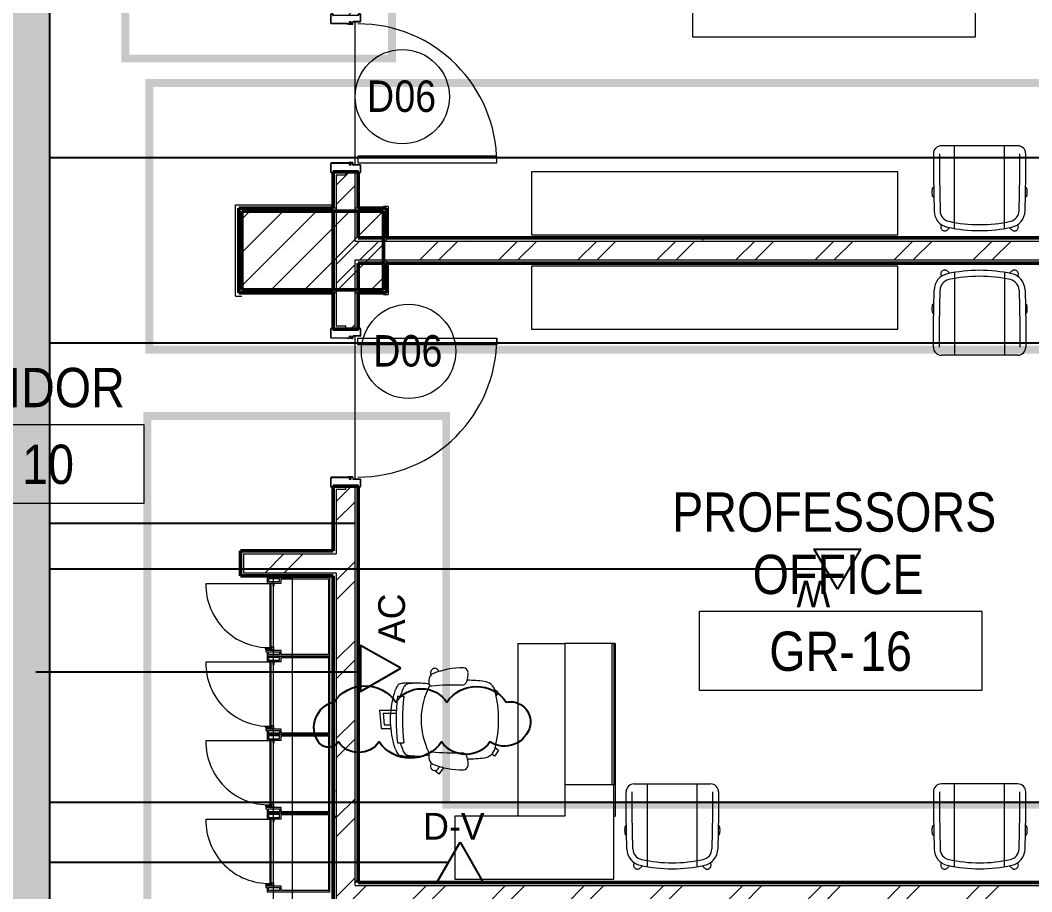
# Model space of a CAD drawing. Header units: millimetres. Extents: x -9358 to 257996, y -67499 to 9117.
# Drawn here: x 42630 to 49064, y -24728 to -19183 of the extents above; entities that cross this region are included whole.
import ezdxf
from ezdxf import colors
from ezdxf.entities.mleader import LeaderData, LeaderLine
from ezdxf.math import Vec2, Vec3

# ---------------------------------------------------------------- set-up
doc = ezdxf.new("R2010")
doc.units = ezdxf.units.MM
doc.header["$LTSCALE"] = 1000
for name, color, linetype, lineweight in [('123', 2, 'Continuous', 9), ('A-COL-RFC-1', 8, 'Continuous', 9), ('A-COL-RFC-2', 8, 'Continuous', 50), ('A-DOOR', 8, 'Continuous', 9), ('A-DOOR-1', 8, 'Continuous', 18), ('A-DOR', 8, 'Continuous', 9), ('A-FLR-PAT', 8, 'Continuous', 18), ('A-FRN', 8, 'Continuous', 9), ('A-GEN-MOD', 8, 'Continuous', 9), ('A-ROM-NAM', 8, 'Continuous', 9), ('A-TYP-DOR', 8, 'Continuous', 0), ('A-WAL-CLD', 8, 'Continuous', 9), ('A-WAL-CMU', 8, 'Continuous', 50), ('A-WAL-LOW-30', 8, 'Continuous', 18), ('A-WAL-PAT-1', 8, 'Continuous', 9)]:
    doc.layers.add(name, color=color, linetype=linetype, lineweight=lineweight)
for name, color, linetype in [('CCTV', 4, 'Continuous'), ('CCTVNET', 6, 'Continuous'), ('DATANET', 4, 'Continuous'), ('F POINT AGN', 7, 'Continuous'), ('G2 LC 08 TV', 3, 'Continuous'), ('LC-CABLE -10', 4, 'Continuous'), ('LC-T-OUTLET', 4, 'Continuous'), ('Route - rack1', 7, 'Continuous')]:
    doc.layers.add(name, color=color, linetype=linetype)
doc.styles.add('Arial_5', font='arial.ttf', dxfattribs={"width": 0.85, "height": 200})
doc.styles.add('Arial_7', font='arial.ttf', dxfattribs={"width": 0.85, "height": 200})
doc.styles.add('ELEC', font='romant.shx', dxfattribs={"width": 0.8, "oblique": 15, "height": 0.18})
pattern_1 = [(0, (0, 0), (812.8, 203.2), [33.528, -576.072, 33.528, -576.072, -3251.2]), (0, (0, 0), (812.8, 203.2), [-1219.2, 33.528, -1185.672, 33.528, -576.072, -1422.4]), (0, (0, 0), (812.8, 203.2), [-3048, 33.528, -372.872, 33.528, -982.472]), (120, (304.8, 101.6), (-582.37636, 602.30545), [33.528, -576.072, 33.528, -576.072, -3251.2]), (120, (304.8, 101.6), (-582.37636, 602.30545), [-1219.2, 33.528, -1185.672, 33.528, -576.072, -1422.4]), (120, (304.8, 101.6), (-582.37636, 602.30545), [-3048, 33.528, -372.872, 33.528, -982.472]), (240, (406.4, 508), (-230.42364, -805.50545), [33.528, -576.072, 33.528, -576.072, -3251.2]), (240, (406.4, 508), (-230.42364, -805.50545), [-1219.2, 33.528, -1185.672, 33.528, -576.072, -1422.4]), (240, (406.4, 508), (-230.42364, -805.50545), [-3048, 33.528, -372.872, 33.528, -982.472])]
pattern_2 = [(45, (0, 0), (-251.4472, 251.4472), []), (45, (0, 381), (-251.4472, 251.4472), [])]

# ---------------------------------------------------------------- blocks, each defined once
blk = doc.blocks.new('Door Tag - Door Tag-41184-01-Ground Floor Plan')
at = {"layer": 'A-TYP-DOR'}
blk.add_circle((0, 0), 3, dxfattribs=at)
blk = doc.blocks.new('D-V')
at = {"color": 3}
blk.add_lwpolyline([(1.2, 256.5), (146.9, 0), (-146.9, 0), (1.2, 256.5)], dxfattribs=at)
at = {"layer": 'CCTV', "color": 2}
blk.add_attdef('D-V', (-225.1, 246.5), '', height=170, dxfattribs=at)
blk = doc.blocks.new('D-W')
at = {"color": 3, "elevation": 0}
blk.add_lwpolyline([(0, 254.5), (146.9, 0), (-146.9, 0), (0, 254.5)], dxfattribs=at)
at = {"layer": 'LC-T-OUTLET', "color": 2}
blk.add_attdef('W', (77.2, 236.3, 0), '', height=170, dxfattribs=at)
blk = doc.blocks.new('Wood door - 1000-Wood Door-2297988-01-Ground Floor Furniture Plan')
at = {"layer": 'A-DOOR'}
blk.add_arc((442, 77), 884, 90, 180, dxfattribs=at)
at = {"layer": 'A-DOOR-1'}
for p, q in [((442, 961), (399, 961)), ((399, 961), (399, 77)), ((442, 77), (442, 961)), ((-505, 92.5), (-505, 82.5)), ((-505, 92.5), (-505, 82.5)), ((-503.5, 92.5), (-503.5, 82.5)), ((-502.5, 95), (-457.5, 95)), ((-457.5, 95), (-502.5, 95)), ((-457.5, 93.5), (-502.5, 93.5)), ((-502.5, 81.5), (-495, 81.5)), ((-495, 80), (-502.5, 80)), ((-500, 80), (-495, 80)), ((-495, 81.5), (-495, 80)), ((-495, 80), (-495, -80)), ((-456.5, 92.5), (-456.5, 47)), ((-455, 92.5), (-455, 47)), ((-455, 47), (-455, 92.5)), ((399, 77), (442, 77)), ((455, 92.5), (455, 47)), ((455, 92.5), (455, 47)), ((456.5, 92.5), (456.5, 47)), ((502.5, 95), (457.5, 95)), ((502.5, 95), (457.5, 95)), ((457.5, 93.5), (502.5, 93.5)), ((495, 81.5), (495, 80)), ((502.5, 81.5), (495, 81.5)), ((495, 80), (502.5, 80)), ((495, -80), (495, 80)), ((495, 80), (500, 80)), ((503.5, 92.5), (503.5, 82.5)), ((505, 92.5), (505, 82.5)), ((505, 82.5), (505, 92.5)), ((-455.2, 23), (-455.2, 32.5)), ((-453.7, 23), (-455.2, 23)), ((-442.5, 46), (-454, 46)), ((-442.5, 46), (-454, 46)), ((-442.5, 44.5), (-454, 44.5)), ((-453.7, 32.5), (-453.7, 23)), ((-452.7, 35), (-445.7, 35)), ((-445.7, 33.5), (-452.7, 33.5)), ((-444.7, -92.5), (-444.7, 32.5)), ((-443.2, 32.5), (-443.2, 8.1)), ((-443.2, 8.4), (-441.5, 18.1)), ((-441.7, 8.1), (-443.2, 8.4)), ((-443.2, 8.1), (-443.2, -92.5)), ((-443.2, -92.5), (-443.2, 8.1)), ((-443.2, 8.1), (-441.7, 8.1)), ((-440, 18), (-441.7, 8.1)), ((-441.7, 8.1), (-440, 18)), ((-441.5, 18.1), (-441.5, 43.5)), ((-440, 43.5), (-440, 18)), ((-440, 18), (-440, 43.5)), ((440, 43.5), (440, 18)), ((440, 43.5), (440, 18)), ((440, 18), (441.7, 8.1)), ((440, 18), (441.7, 8.1)), ((441.5, 18.1), (441.5, 43.5)), ((443.2, 8.4), (441.5, 18.1)), ((441.7, 8.1), (443.2, 8.4)), ((441.7, 8.1), (443.2, 8.4)), ((442.5, 46), (454, 46)), ((454, 46), (442.5, 46)), ((442.5, 44.5), (454, 44.5)), ((443.2, 32.5), (443.2, 8.1)), ((443.2, 8.4), (443.2, -92.5)), ((443.2, 8.1), (443.2, -92.5)), ((444.7, -92.5), (444.7, 32.5)), ((452.7, 35), (445.7, 35)), ((445.7, 33.5), (452.7, 33.5)), ((453.7, 32.5), (453.7, 23)), ((453.7, 23), (455.2, 23)), ((455.2, 23), (455.2, 32.5)), ((-505, -92.5), (-505, -82.5)), ((-505, -82.5), (-505, -92.5)), ((-503.5, -82.5), (-503.5, -92.5)), ((-502.5, -80), (-495, -80)), ((-495, -81.5), (-502.5, -81.5)), ((-502.5, -93.5), (-445.7, -93.5)), ((-445.7, -95), (-502.5, -95)), ((-502.5, -95), (-445.7, -95)), ((-495, -80), (-500, -80)), ((-495, -81.5), (-495, -80)), ((502.5, -93.5), (445.7, -93.5)), ((445.7, -95), (502.5, -95)), ((445.7, -95), (502.5, -95)), ((495, -81.5), (495, -80)), ((502.5, -80), (495, -80)), ((500, -80), (495, -80)), ((495, -81.5), (502.5, -81.5)), ((503.5, -82.5), (503.5, -92.5)), ((505, -92.5), (505, -82.5)), ((505, -92.5), (505, -82.5))]:
    blk.add_line(p, q, dxfattribs=at)
for centre, radius, start, end in [((-502.5, 92.5), 2.5, 90, 180), ((-502.5, 92.5), 2.5, 90, 180), ((-502.5, 82.5), 2.5, 180, 270), ((-502.5, 82.5), 2.5, 180, 270), ((-502.5, 92.5), 1, 90, 180), ((-502.5, 82.5), 1, 180, 270), ((-457.5, 92.5), 2.5, 0, 90), ((-457.5, 92.5), 2.5, 0, 90), ((-457.5, 92.5), 1, 0, 90), ((457.5, 92.5), 2.5, 90, 180), ((457.5, 92.5), 2.5, 90, 180), ((457.5, 92.5), 1, 90, 180), ((502.5, 92.5), 2.5, 0, 90), ((502.5, 92.5), 2.5, 0, 90), ((502.5, 92.5), 1, 0, 90), ((502.5, 82.5), 1, 270, 0), ((502.5, 82.5), 2.5, 270, 0), ((502.5, 82.5), 2.5, 270, 0), ((-454, 47), 2.5, 180, 270), ((-452.7, 32.5), 2.5, 90, 180), ((-454, 47), 0.997, 180, 270), ((-454, 47), 0.997, 180, 270), ((-452.7, 32.5), 1.01, 90, 180), ((-445.7, 32.5), 2.5, 0, 90), ((-445.7, 32.5), 0.984, 0, 90), ((-442.5, 43.5), 2.5, 0, 90), ((-442.5, 43.5), 2.5, 0, 90), ((-442.5, 43.5), 1, 0, 90), ((442.5, 43.5), 2.5, 90, 180), ((442.5, 43.5), 2.5, 90, 180), ((442.5, 43.5), 1, 90, 180), ((445.7, 32.5), 2.5, 90, 180), ((445.7, 32.5), 0.984, 90, 180), ((452.7, 32.5), 2.5, 0, 90), ((452.7, 32.5), 1.01, 0, 90), ((454, 47), 2.5, 270, 0), ((454, 47), 0.997, 270, 0), ((454, 47), 0.979, 270, 360), ((-502.5, -82.5), 2.5, 90, 180), ((-502.5, -82.5), 2.5, 90, 180), ((-502.5, -92.5), 2.5, 180, 270), ((-502.5, -92.5), 2.5, 180, 270), ((-502.5, -82.5), 1.01, 90, 180), ((-502.5, -92.5), 1.03, 180, 270), ((-445.7, -92.5), 0.985, 270, 0), ((-445.7, -92.5), 2.5, 270, 0), ((-445.7, -92.5), 2.5, 270, 360), ((445.7, -92.5), 2.5, 180, 270), ((445.7, -92.5), 2.5, 180, 270), ((445.7, -92.5), 0.985, 180, 270), ((502.5, -82.5), 2.5, 0, 90), ((502.5, -82.5), 2.5, 0, 90), ((502.5, -82.5), 1.01, 0, 90), ((502.5, -92.5), 1.03, 270, 0), ((502.5, -92.5), 2.5, 270, 0), ((502.5, -92.5), 2.5, 270, 360)]:
    blk.add_arc(centre, radius, start, end, dxfattribs=at)
blk = doc.blocks.new('Wood door - 1000-Wood Door-2297986-01-Ground Floor Furniture Plan')
at = {"layer": 'A-DOOR'}
blk.add_arc((442, -77), 884, 180, 270, dxfattribs=at)
at = {"layer": 'A-DOOR-1'}
for p, q in [((-505, 92.5), (-505, 82.5)), ((-505, 82.5), (-505, 92.5)), ((-503.5, 82.5), (-503.5, 92.5)), ((-445.7, 95), (-502.5, 95)), ((-502.5, 95), (-445.7, 95)), ((-502.5, 93.5), (-445.7, 93.5)), ((-495, 81.5), (-502.5, 81.5)), ((-502.5, 80), (-495, 80)), ((-495, 80), (-500, 80)), ((-495, 81.5), (-495, 80)), ((-495, -80), (-495, 80)), ((-444.7, 92.5), (-444.7, -32.5)), ((-443.2, -8.1), (-443.2, 92.5)), ((-443.2, 92.5), (-443.2, -8.1)), ((443.2, -8.1), (443.2, 92.5)), ((443.2, -8.4), (443.2, 92.5)), ((444.7, 92.5), (444.7, -32.5)), ((445.7, 95), (502.5, 95)), ((445.7, 95), (502.5, 95)), ((502.5, 93.5), (445.7, 93.5)), ((495, 81.5), (495, 80)), ((495, 81.5), (502.5, 81.5)), ((502.5, 80), (495, 80)), ((495, 80), (495, -80)), ((500, 80), (495, 80)), ((503.5, 82.5), (503.5, 92.5)), ((505, 92.5), (505, 82.5)), ((505, 92.5), (505, 82.5)), ((-456.5, -92.5), (-456.5, -47)), ((-453.7, -23), (-455.2, -23)), ((-455.2, -23), (-455.2, -32.5)), ((-455, -92.5), (-455, -47)), ((-455, -47), (-455, -92.5)), ((-442.5, -44.5), (-454, -44.5)), ((-442.5, -46), (-454, -46)), ((-442.5, -46), (-454, -46)), ((-453.7, -32.5), (-453.7, -23)), ((-445.7, -33.5), (-452.7, -33.5)), ((-452.7, -35), (-445.7, -35)), ((-441.7, -8.1), (-443.2, -8.4)), ((-443.2, -32.5), (-443.2, -8.1)), ((-443.2, -8.1), (-441.7, -8.1)), ((-443.2, -8.4), (-441.5, -18.1)), ((-440, -18), (-441.7, -8.1)), ((-441.7, -8.1), (-440, -18)), ((-441.5, -18.1), (-441.5, -43.5)), ((-440, -43.5), (-440, -18)), ((-440, -18), (-440, -43.5)), ((440, -18), (441.7, -8.1)), ((440, -18), (441.7, -8.1)), ((440, -43.5), (440, -18)), ((440, -43.5), (440, -18)), ((443.2, -8.4), (441.5, -18.1)), ((441.5, -18.1), (441.5, -43.5)), ((441.7, -8.1), (443.2, -8.4)), ((441.7, -8.1), (443.2, -8.4)), ((442.5, -44.5), (454, -44.5)), ((442.5, -46), (454, -46)), ((454, -46), (442.5, -46)), ((443.2, -32.5), (443.2, -8.1)), ((445.7, -33.5), (452.7, -33.5)), ((452.7, -35), (445.7, -35)), ((453.7, -23), (455.2, -23)), ((453.7, -32.5), (453.7, -23)), ((455, -92.5), (455, -47)), ((455, -92.5), (455, -47)), ((455.2, -23), (455.2, -32.5)), ((456.5, -92.5), (456.5, -47)), ((-505, -92.5), (-505, -82.5)), ((-505, -92.5), (-505, -82.5)), ((-503.5, -92.5), (-503.5, -82.5)), ((-495, -80), (-502.5, -80)), ((-502.5, -81.5), (-495, -81.5)), ((-457.5, -93.5), (-502.5, -93.5)), ((-502.5, -95), (-457.5, -95)), ((-457.5, -95), (-502.5, -95)), ((-500, -80), (-495, -80)), ((-495, -81.5), (-495, -80)), ((399, -77), (442, -77)), ((399, -961), (399, -77)), ((442, -77), (442, -961)), ((457.5, -93.5), (502.5, -93.5)), ((502.5, -95), (457.5, -95)), ((502.5, -95), (457.5, -95)), ((495, -81.5), (495, -80)), ((495, -80), (502.5, -80)), ((495, -80), (500, -80)), ((502.5, -81.5), (495, -81.5)), ((503.5, -92.5), (503.5, -82.5)), ((505, -92.5), (505, -82.5)), ((505, -82.5), (505, -92.5)), ((442, -961), (399, -961))]:
    blk.add_line(p, q, dxfattribs=at)
for centre, radius, start, end in [((-502.5, 92.5), 2.5, 90, 180), ((-502.5, 92.5), 2.5, 90, 180), ((-502.5, 82.5), 2.5, 180, 270), ((-502.5, 82.5), 2.5, 180, 270), ((-502.5, 92.5), 1.03, 90, 180), ((-502.5, 82.5), 1.01, 180, 270), ((-445.7, 92.5), 2.5, 0, 90), ((-445.7, 92.5), 2.5, 0, 90), ((-445.7, 92.5), 0.985, 0, 90), ((445.7, 92.5), 2.5, 90, 180), ((445.7, 92.5), 2.5, 90, 180), ((445.7, 92.5), 0.985, 90, 180), ((502.5, 92.5), 2.5, 360, 90), ((502.5, 92.5), 2.5, 0, 90), ((502.5, 92.5), 1.03, 0, 90), ((502.5, 82.5), 1.01, 270, 360), ((502.5, 82.5), 2.5, 270, 0), ((502.5, 82.5), 2.5, 270, 360), ((-454, -47), 2.5, 90, 180), ((-452.7, -32.5), 2.5, 180, 270), ((-454, -47), 0.997, 90, 180), ((-454, -47), 0.997, 90, 180), ((-452.7, -32.5), 1.01, 180, 270), ((-445.7, -32.5), 0.984, 270, 360), ((-445.7, -32.5), 2.5, 270, 360), ((-442.5, -43.5), 1, 270, 0), ((-442.5, -43.5), 2.5, 270, 360), ((-442.5, -43.5), 2.5, 270, 360), ((442.5, -43.5), 2.5, 180, 270), ((442.5, -43.5), 2.5, 180, 270), ((442.5, -43.5), 1, 180, 270), ((445.7, -32.5), 2.5, 180, 270), ((445.7, -32.5), 0.984, 180, 270), ((452.7, -32.5), 1.01, 270, 360), ((452.7, -32.5), 2.5, 270, 360), ((454, -47), 2.5, 360, 90), ((454, -47), 0.997, 360, 90), ((454, -47), 0.979, 0, 90), ((-502.5, -82.5), 2.5, 90, 180), ((-502.5, -82.5), 2.5, 90, 180), ((-502.5, -92.5), 2.5, 180, 270), ((-502.5, -92.5), 2.5, 180, 270), ((-502.5, -82.5), 1, 90, 180), ((-502.5, -92.5), 1, 180, 270), ((-457.5, -92.5), 1, 270, 0), ((-457.5, -92.5), 2.5, 270, 360), ((-457.5, -92.5), 2.5, 270, 360), ((457.5, -92.5), 2.5, 180, 270), ((457.5, -92.5), 2.5, 180, 270), ((457.5, -92.5), 1, 180, 270), ((502.5, -82.5), 2.5, 0, 90), ((502.5, -82.5), 2.5, 360, 90), ((502.5, -82.5), 1, 0, 90), ((502.5, -92.5), 1, 270, 360), ((502.5, -92.5), 2.5, 270, 360), ((502.5, -92.5), 2.5, 270, 360)]:
    blk.add_arc(centre, radius, start, end, dxfattribs=at)
blk = doc.blocks.new('Walls 242 - Walls 41-807969-01-Ground Floor Furniture Plan')
at = {"layer": 'A-FRN'}
for p, q in [((59274.7, -24881.6), (59274.7, -25281.6)), ((61604.7, -24881.6), (59274.7, -24881.6)), ((61604.7, -25281.6), (61604.7, -24881.6)), ((59274.7, -25281.6), (61604.7, -25281.6))]:
    blk.add_line(p, q, dxfattribs=at)
blk = doc.blocks.new('Scoop_Conference_Swivel_Chair_14893 - Scoop_Conference_Swivel_Chair_14893-746239-01-Ground Floor Furniture Plan')
at = {"layer": 'A-FRN'}
for p, q in [((-293.9, 139.9), (-293.9, -5.1)), ((-255.8, 139.9), (-255.8, -4.7)), ((243.1, 190.7), (-243.1, 190.7)), ((-158.6, -336.1), (-158.6, 190.7)), ((158.6, -336.1), (158.6, 190.7)), ((255.8, -4.7), (255.8, 139.9)), ((293.9, -5.1), (293.9, 139.9)), ((-293.9, -5.1), (-289.4, -224)), ((-255.8, -4.7), (-251.3, -223.2)), ((251.3, -223.2), (255.8, -4.7)), ((289.4, -224), (293.9, -5.1)), ((-292.5, -74.7), (-296, -74.7)), ((296, -74.7), (292.5, -74.7)), ((-296, -134.7), (-291.2, -134.7)), ((291.2, -134.7), (296, -134.7))]:
    blk.add_line(p, q, dxfattribs=at)
for centre, radius, start, end in [((-243.1, 139.9), 50.8, 90, 180), ((243.1, 139.9), 50.8, 0, 90), ((-181.4, -221.7), 108, 181.19256, 257.64827), ((-181.4, -221.7), 69.8, 181.19256, 257.64827), ((181.4, -221.7), 69.9, 282.35173, 358.80744), ((181.4, -221.7), 108, 282.35173, 358.80744), ((0, 606.8), 918, 257.64827, 282.35173), ((-221.9, -326.6), 24.9, 185.23282, 189), ((-221.9, -326.6), 24.9, 221.51523, 225), ((-221.9, -326.6), 24.9, 225, 228.48748), ((-221.9, -326.6), 24.9, 261, 264.76465), ((0, 606.8), 956.1, 257.64827, 282.35173)]:
    blk.add_arc(centre, radius, start, end, dxfattribs=at)
for points, knots in [([(-296, -134.7), (-296.5, -134.7), (-297.2, -133.8), (-298.3, -130.8), (-299, -127.8), (-299.8, -124.1), (-300.6, -118.4), (-301.3, -110), (-301.3, -99.3), (-300.6, -91), (-299.8, -85.2), (-299, -81.5), (-298.3, -78.5), (-297.2, -75.6), (-296.5, -74.7), (-296, -74.7)], [-1, -1, -1, -1, -0.888889, -0.833333, -0.777778, -0.722222, -0.666667, -0.555556, -0.444444, -0.333333, -0.277778, -0.222222, -0.166667, -0.111111, 0, 0, 0, 0]), ([(296, -74.7), (296.5, -74.7), (297.2, -75.6), (298.3, -78.5), (299, -81.5), (299.8, -85.2), (300.6, -91), (301.3, -99.3), (301.3, -110), (300.6, -118.4), (299.8, -124.1), (299, -127.8), (298.3, -130.8), (297.2, -133.8), (296.5, -134.7), (296, -134.7)], [-1, -1, -1, -1, -0.888889, -0.833333, -0.777778, -0.722222, -0.666667, -0.555556, -0.444444, -0.333333, -0.277778, -0.222222, -0.166667, -0.111111, 0, 0, 0, 0]), ([(-241.2, -310.9), (-242, -311.9), (-243.3, -313.8), (-244.9, -316.9), (-245.9, -320), (-246.6, -323.2), (-246.9, -327.5), (-246.1, -333.7), (-242.7, -341.1), (-236.4, -347.4), (-228.3, -351.1), (-219.5, -351.8), (-211.1, -349.5), (-206.3, -346.2), (-204.3, -344.2)], [-0.9668069, -0.9668069, -0.9668069, -0.9668069, -0.9166667, -0.875, -0.8333333, -0.7916667, -0.75, -0.6666667, -0.5555556, -0.4444444, -0.3333333, -0.2222222, -0.1111111, 0, 0, 0, 0]), ([(239.5, -344.2), (241.3, -342.3), (244.5, -337.9), (246.9, -330.3), (246.8, -322.4), (244.6, -315.8), (242.3, -312.2), (241.2, -310.9)], [-1, -1, -1, -1, -0.8, -0.6, -0.4, -0.2, -0.0666114, -0.0666114, -0.0666114, -0.0666114]), ([(204.3, -344.2), (206.3, -346.1), (210.8, -349.3), (219.8, -352), (230.2, -350.9), (236.8, -346.8), (239.5, -344.2)], [-1, -1, -1, -1, -0.785714, -0.571429, -0.285714, 0, 0, 0, 0])]:
    blk.add_open_spline(points, degree=3, knots=knots, dxfattribs=at)
for points in [[(-204.3, -344.2), (-199.5, -339.3), (-194.6, -334.4), (-189.8, -329.6)], [(189.8, -329.6), (194.6, -334.4), (199.5, -339.3), (204.3, -344.2)]]:
    blk.add_open_spline(points, degree=3, dxfattribs=at)
blk = doc.blocks.new('FR_Lockers-MLTPL_Dar - FR_Lockers-MLTPL_Dar-1703966-01-Ground Floor Furniture Plan')
at = {"layer": 'A-GEN-MOD'}
for p, q in [((-40, 382.2), (-40, 789.1)), ((-500, 400), (-500, 0)), ((-473.3, 400), (-500, 400)), ((-491.1, 391.1), (-473.3, 391.1)), ((-491.1, 320), (-491.1, 391.1)), ((-473.3, 408.9), (-473.3, 400)), ((-464.4, 408.9), (-473.3, 408.9)), ((-473.3, 391.1), (-473.3, 320)), ((-464.4, 311.1), (-464.4, 408.9)), ((-460, 408.9), (-451.1, 408.9)), ((-460, 360), (-460, 408.9)), ((-451.1, 408.9), (-451.1, 368.9)), ((-35.6, 400), (-35.6, 364.4)), ((0, 400), (-35.6, 400)), ((-26.7, 391.1), (-26.7, 320)), ((-8.9, 391.1), (-26.7, 391.1)), ((-8.9, 320), (-8.9, 391.1)), ((0, 0), (0, 400)), ((-442.2, 360), (-460, 360)), ((-451.1, 368.9), (-442.2, 368.9)), ((-446.7, 382.2), (-446.7, 373.3)), ((-40, 382.2), (-446.7, 382.2)), ((-446.7, 373.3), (-40, 373.3)), ((-442.2, 368.9), (-442.2, 360)), ((-53.3, 364.4), (-53.3, 355.6)), ((-35.6, 364.4), (-53.3, 364.4)), ((-53.3, 355.6), (-35.6, 355.6)), ((-40, 373.3), (-40, 382.2)), ((-35.6, 355.6), (-35.6, 311.1)), ((-473.3, 320), (-491.1, 320)), ((-491.1, 311.1), (-464.4, 311.1)), ((-491.1, 8.9), (-491.1, 311.1)), ((-35.6, 311.1), (-8.9, 311.1)), ((-26.7, 320), (-8.9, 320)), ((-8.9, 311.1), (-8.9, 8.9)), ((-500, 0), (0, 0)), ((-8.9, 8.9), (-491.1, 8.9))]:
    blk.add_line(p, q, dxfattribs=at)
blk.add_arc((-46.8, 389.2), 400, 89.03054, 181.28823, dxfattribs=at)
blk = doc.blocks.new('Walls 241 - Walls 41-1846490-01-Ground Floor Furniture Plan')
at = {"layer": 'A-FRN'}
for p, q in [((61604.7, -15718.4), (59274.7, -15718.4)), ((59274.7, -15718.4), (59274.7, -16118.4)), ((61604.7, -16118.4), (61604.7, -15718.4)), ((59274.7, -16118.4), (61604.7, -16118.4))]:
    blk.add_line(p, q, dxfattribs=at)
blk = doc.blocks.new('Scoop_Conference_Swivel_Chair_14893 - Scoop_Conference_Swivel_Chair_14893-748504-01-Ground Floor Furniture Plan')
at = {"layer": 'A-FRN'}
for p, q in [((-158.6, 336.1), (-158.6, -190.7)), ((158.6, 336.1), (158.6, -190.7)), ((-293.9, 5.1), (-289.4, 224)), ((-255.8, 4.7), (-251.3, 223.2)), ((251.3, 223.2), (255.8, 4.7)), ((289.4, 224), (293.9, 5.1)), ((-291.2, 134.7), (-296, 134.7)), ((296, 134.7), (291.2, 134.7)), ((-296, 74.7), (-292.5, 74.7)), ((292.5, 74.7), (296, 74.7)), ((-293.9, -139.9), (-293.9, 5.1)), ((-255.8, -139.9), (-255.8, 4.7)), ((255.8, 4.7), (255.8, -139.9)), ((293.9, 5.1), (293.9, -139.9)), ((243.1, -190.7), (-243.1, -190.7))]:
    blk.add_line(p, q, dxfattribs=at)
for centre, radius, start, end in [((-181.4, 221.7), 107.9, 102.35173, 178.80744), ((-221.9, 326.6), 24.9, 171, 174.76718), ((-221.9, 326.6), 24.9, 135, 138.48477), ((-221.9, 326.6), 24.9, 131.51252, 135), ((-221.9, 326.6), 24.9, 95.23535, 99), ((0, -606.8), 956.1, 77.64827, 102.35173), ((181.4, 221.7), 108, 1.19256, 77.64827), ((-181.4, 221.7), 69.8, 102.35173, 178.80744), ((0, -606.8), 918, 77.64827, 102.35173), ((181.4, 221.7), 69.9, 1.19256, 77.64827), ((-243.1, -139.9), 50.8, 180, 270), ((243.1, -139.9), 50.8, 270, 0)]:
    blk.add_arc(centre, radius, start, end, dxfattribs=at)
for points, knots in [([(-204.3, 344.2), (-205.8, 345.7), (-208.4, 347.6), (-212.2, 349.6), (-215.3, 350.6), (-218.5, 351.3), (-222.8, 351.6), (-229, 350.8), (-236.4, 347.4), (-242.7, 341.1), (-246.4, 333), (-247.1, 324.2), (-245, 316.6), (-242.4, 312.5), (-241.2, 310.9)], [-1, -1, -1, -1, -0.9166667, -0.875, -0.8333333, -0.7916667, -0.75, -0.6666667, -0.5555556, -0.4444444, -0.3333333, -0.2222222, -0.1111111, -0.0331931, -0.0331931, -0.0331931, -0.0331931]), ([(239.5, 344.2), (237.5, 346.2), (232.8, 349.5), (223.6, 352), (215.1, 351), (208.5, 347.7), (205.6, 345.4), (204.3, 344.2)], [-1, -1, -1, -1, -0.785714, -0.571429, -0.285714, -0.142857, 0, 0, 0, 0]), ([(241.2, 310.9), (243.1, 313.2), (245, 316.7), (246.3, 321.5), (246.9, 325.4), (246.7, 331), (244.5, 337.9), (241.3, 342.3), (239.5, 344.2)], [-0.9333886, -0.9333886, -0.9333886, -0.9333886, -0.7, -0.625, -0.55, -0.4, -0.2, 0, 0, 0, 0]), ([(-296, 74.7), (-296.5, 74.7), (-297.2, 75.6), (-298.3, 78.5), (-299, 81.5), (-299.8, 85.2), (-300.6, 91), (-301.3, 99.3), (-301.3, 110), (-300.6, 118.4), (-299.8, 124.1), (-299, 127.8), (-298.3, 130.8), (-297.2, 133.8), (-296.5, 134.7), (-296, 134.7)], [-1, -1, -1, -1, -0.888889, -0.833333, -0.777778, -0.722222, -0.666667, -0.555556, -0.444444, -0.333333, -0.277778, -0.222222, -0.166667, -0.111111, 0, 0, 0, 0]), ([(296, 134.7), (296.5, 134.7), (297.2, 133.8), (298.3, 130.8), (299, 127.8), (299.8, 124.1), (300.6, 118.4), (301.3, 110), (301.3, 99.3), (300.6, 91), (299.8, 85.2), (299, 81.5), (298.3, 78.5), (297.2, 75.6), (296.5, 74.7), (296, 74.7)], [-1, -1, -1, -1, -0.888889, -0.833333, -0.777778, -0.722222, -0.666667, -0.555556, -0.444444, -0.333333, -0.277778, -0.222222, -0.166667, -0.111111, 0, 0, 0, 0])]:
    blk.add_open_spline(points, degree=3, knots=knots, dxfattribs=at)
for points in [[(-189.8, 329.6), (-194.6, 334.4), (-199.5, 339.3), (-204.3, 344.2)], [(204.3, 344.2), (199.5, 339.3), (194.6, 334.4), (189.8, 329.6)]]:
    blk.add_open_spline(points, degree=3, dxfattribs=at)
blk = doc.blocks.new('Task chair 9554N35 - Task chair 9554N35-745676-01-Ground Floor Furniture Plan')
at = {"layer": 'A-FRN'}
for p, q in [((-172.9, 306.8), (-189.9, 284.3)), ((-172.9, 306.8), (-153.2, 293.1)), ((196.3, 309), (180.3, 287)), ((196.3, 309), (233.1, 282.3)), ((233.1, 282.3), (220.5, 265)), ((309.5, -42.5), (303.3, -51.1)), ((346.3, -69.3), (309.5, -42.5)), ((346.3, -69.3), (324.3, -99.6)), ((208.7, -134.6), (213.5, -132.2)), ((-148.6, -333.2), (-148.6, -294.8)), ((148.6, -333.5), (148.6, -294.8)), ((-59.9, -447.8), (-59.9, -341.6)), ((-40.1, -424.9), (-40.1, -342.5)), ((-33.2, -377), (-33.2, -380)), ((-33.2, -380), (34.3, -380)), ((34.3, -418.4), (34.3, -377)), ((56.2, -437.7), (56.2, -375.4)), ((-59.9, -447.8), (56.2, -437.7)), ((-40.1, -424.9), (34.3, -418.4))]:
    blk.add_line(p, q, dxfattribs=at)
for centre, radius, start, end in [((-163.7, 208.7), 80, 103.94163, 173.64139), ((0, -450.7), 759.4, 76.05834, 103.94163), ((163.7, 208.7), 80, 6.35861, 76.05834), ((875.8, 92.8), 1126, 173.64139, 179.13874), ((-875.8, 92.8), 1126, 0.96847, 6.35861), ((157.4, 76.4), 485.9, 178.90131, 202.37717), ((-298.4, 85.1), 30, 94.38503, 178.83074), ((-289.7, -26.9), 142.3, 70.42845, 94.40688), ((-253.5, 75.2), 34, 1.57827, 70.42845), ((1706.6, 39.8), 1926.5, 178.92008, 184.65045), ((-1714.8, 39.8), 1926.5, 355.34955, 1.07992), ((245.3, 75.2), 34, 109.57155, 178.42173), ((281.6, -26.9), 142.3, 102.84069, 109.57155), ((281.6, -26.9), 142.3, 85.59312, 102.84069), ((-165.6, 76.4), 485.9, 337.62283, 1.09869), ((290.2, 85.1), 30, 1.16926, 85.61497), ((-301, -96.7), 25.2, 123.41207, 230.42017), ((-296.1, -90.9), 32.8, 230.42017, 277.57983), ((-270.6, -142.7), 80.3, 115.93952, 123.41207), ((-257.7, -94.4), 37, 202.48154, 245.42433), ((-304.4, -28.7), 95.5, 277.57983, 283.12992), ((-239, -54.3), 81.3, 245.20673, 276.92846), ((-231.5, -117.1), 18, 277.29162, 2.37389), ((223.3, -117.1), 18, 177.62611, 262.70838), ((230.8, -54.3), 81.3, 263.07154, 294.79327), ((249.5, -94.4), 37, 294.57567, 337.51846), ((351.4, 138.5), 268.8, 253.82651, 257.0503), ((297.3, -97.1), 27.1, 257.0503, 54.9497), ((266.7, -140.7), 80.4, 54.9497, 66.54385), ((1424.9, -239.6), 1657.1, 178.08469, 181.91531), ((-5.9, -191.7), 225.5, 165.01048, 178.08469), ((1.2, 277.4), 461.4, 241.6816, 296.72751), ((5.9, -191.7), 225.5, 1.91531, 14.48214), ((-1424.9, -239.6), 1657.1, 358.08469, 1.91531), ((192.1, -200.6), 424.1, 181.28036, 189.12463), ((-192.1, -200.6), 424.1, 350.87537, 358.71964), ((-202, -267.3), 24.7, 181.26499, 228.14341), ((18.2, 231.9), 573.4, 248.37033, 253.08596), ((0, 988.3), 1291.7, 263.39468, 276.60532), ((-18.2, 231.9), 573.4, 286.91404, 291.62967), ((202, -267.3), 24.7, 311.85659, 358.73501), ((1, 773.4), 1116.7, 262.30125, 277.59325)]:
    blk.add_arc(centre, radius, start, end, dxfattribs=at)
for centre, major_axis, ratio, start_param, end_param in [((2833.6, -1083.6), (-3058.7, 867.3), 0.246692, 0.098786, 0.133654), ((-178.1, -286.4), (-48, 16.7), 0.376203, 0.715963, 1.386418), ((178.1, -286.7), (48.1, 16.1), 0.383717, 4.900693, 5.6098), ((-2833.6, -1083.6), (3058.7, 867.3), 0.246692, 6.149531, 6.184399), ((-2839.6, -1069.5), (3064.8, 850.5), 0.246639, 6.151983, 6.185843), ((-182.4, -335.9), (-44.1, 13.7), 0.260293, 0.190015, 1.407049), ((182.6, -337.1), (43.9, 14.1), 0.248418, 4.873403, 6.095378)]:
    blk.add_ellipse(centre, major_axis=major_axis, ratio=ratio, start_param=start_param, end_param=end_param, dxfattribs=at)
blk.add_open_spline([(193.1, -345.6), (180.8, -349.8), (155.9, -357.6), (104.9, -369.7), (39.6, -378.5), (-39.7, -378.4), (-105, -369.4), (-155.9, -357.1), (-180.8, -349.3), (-193.1, -344.9)], degree=3, knots=[0, 0, 0, 0, 0.1, 0.2, 0.4, 0.6, 0.8, 0.9, 1, 1, 1, 1], dxfattribs=at)
blk = doc.blocks.new('secretary office - manager office -1 2-1846450-01-Ground Floor Furniture Plan')
at = {"layer": 'A-FRN'}
for p, q in [((-550, 700), (-950, 700)), ((-950, 700), (-950, -300)), ((-550, 0), (-550, 700)), ((550, 300), (-550, 300)), ((550, 300), (550, 0)), ((-350, 0), (-550, 0)), ((550, 0), (-350, 0)), ((-350, -310), (-350, 0)), ((550, -300), (550, 0)), ((-950, -300), (-950, -310)), ((-950, -310), (-360, -310)), ((-548, -310), (-548, -320)), ((550, -320), (-548, -320)), ((-360, -310), (-350, -310)), ((-350, -300), (550, -300)), ((-350, -300), (550, -300)), ((550, -310), (-350, -310)), ((550, -310), (550, -300)), ((550, -320), (550, -310))]:
    blk.add_line(p, q, dxfattribs=at)
blk = doc.blocks.new('M_Room Tag_Small - M_Room Tag_Small-919701-01-Ground Floor Furniture Plan')
at = {"layer": 'A-ROM-NAM'}
for p, q in [((9, 2.5), (-9, 2.5)), ((-9, 2.5), (-9, -2.5)), ((9, -2.5), (9, 2.5)), ((-9, -2.5), (9, -2.5))]:
    blk.add_line(p, q, dxfattribs=at)
blk = doc.blocks.new('G')
at = {"layer": 'A-COL-RFC-1'}
h = blk.add_hatch(dxfattribs=at)
h.set_pattern_fill('FP_4', color=256, style=0, pattern_type=2)
h.set_pattern_definition([(45, (0, 0), (-106.066, 106.066), [])])
h.paths.add_polyline_path([(44040, -20750), (44940, -20750), (44940, -20250), (44040, -20250)], flags=0)
at = {"layer": 'A-WAL-PAT-1'}
h = blk.add_hatch(dxfattribs=at)
h.set_pattern_fill('FP_2', color=256, style=0, pattern_type=2)
h.set_pattern_definition(pattern_1)
h.paths.add_polyline_path([(44640, -28760), (44640, -28640), (44620, -28640), (44620, -28760)], flags=0)
h.paths.add_polyline_path([(44640, -28620), (44640, -28410), (44700, -28410), (44700, -28390), (44620, -28390), (44620, -28620)], flags=0)
h.paths.add_polyline_path([(44700, -27390), (44700, -27370), (44640, -27370), (44640, -26800), (44620, -26800), (44620, -27390)], flags=0)
h.paths.add_polyline_path([(44620, -26680), (44640, -26680), (44640, -22550), (44620, -22550), (44620, -26660)], flags=0)
h.paths.add_polyline_path([(44620, -22430), (44640, -22430), (44640, -22020), (44700, -22020), (44700, -22000), (44620, -22000), (44620, -22410)], flags=0)
h.paths.add_polyline_path([(44700, -21000), (44700, -20980), (44640, -20980), (44640, -20770), (44620, -20770), (44620, -21000)], flags=0)
h.paths.add_polyline_path([(44640, -20750), (44640, -20250), (44620, -20250), (44620, -20750)], flags=0)
h.paths.add_polyline_path([(44640, -20230), (44640, -20020), (44700, -20020), (44700, -20000), (44620, -20000), (44620, -20230)], flags=0)
h.paths.add_polyline_path([(44700, -19000), (44700, -18980), (44640, -18980), (44640, -18570), (44620, -18570), (44620, -19000)], flags=0)
h.paths.add_polyline_path([(44640, -18450), (44640, -14320), (44620, -14320), (44620, -18450)], flags=0)
h.paths.add_polyline_path([(44640, -14200), (44640, -13820), (44700, -13820), (44700, -13800), (44620, -13800), (44620, -14200)], flags=0)
h.paths.add_polyline_path([(44700, -12800), (44700, -12780), (44640, -12780), (44640, -12550), (44620, -12550), (44620, -12800)], flags=0)
h = blk.add_hatch(dxfattribs=at)
h.set_pattern_fill('FP_1', color=256, style=0, pattern_type=2)
h.set_pattern_definition(pattern_2)
h.paths.add_polyline_path([(44760, -28640), (44760, -28390), (44700, -28390), (44700, -28410), (44640, -28410), (44640, -28640)], flags=0)
h.paths.add_polyline_path([(44700, -27390), (44760, -27390), (44760, -22000), (44700, -22000), (44700, -22020), (44640, -22020), (44640, -27370), (44700, -27370)], flags=0)
h.paths.add_polyline_path([(44760, -21000), (44760, -20000), (44700, -20000), (44700, -20020), (44640, -20020), (44640, -20980), (44700, -20980), (44700, -21000)], flags=0)
h.paths.add_polyline_path([(44700, -19000), (44760, -19000), (44760, -13800), (44700, -13800), (44700, -13820), (44640, -13820), (44640, -18980), (44700, -18980)], flags=0)
h.paths.add_polyline_path([(44760, -12800), (44760, -12550), (44640, -12550), (44640, -12780), (44700, -12780), (44700, -12800)], flags=0)
h = blk.add_hatch(dxfattribs=at)
h.set_pattern_fill('FP_2', color=256, style=0, pattern_type=2)
h.set_pattern_definition(pattern_1)
h.paths.add_polyline_path([(44780, -28620), (44780, -28390), (44760, -28390), (44760, -28620)], flags=0)
h.paths.add_polyline_path([(44760, -27390), (44780, -27390), (44780, -24660), (44760, -24660), (44760, -27095.3)], flags=0)
h.paths.add_polyline_path([(44780, -24540), (44780, -22000), (44760, -22000), (44760, -24540)], flags=0)
h.paths.add_polyline_path([(44760, -21000), (44780, -21000), (44780, -20770), (44760, -20770), (44760, -20952.1)], flags=0)
h.paths.add_polyline_path([(44760, -20750), (44780, -20750), (44780, -20560), (44760, -20560), (44760, -20590.7)], flags=0)
h.paths.add_polyline_path([(44780, -20440), (44780, -20250), (44760, -20250), (44760, -20440)], flags=0)
h.paths.add_polyline_path([(44780, -20230), (44780, -20000), (44760, -20000), (44760, -20230)], flags=0)
h.paths.add_polyline_path([(44780, -19000), (44780, -16460), (44760, -16460), (44760, -19000)], flags=0)
h.paths.add_polyline_path([(44780, -16340), (44780, -13800), (44760, -13800), (44760, -16340)], flags=0)
h.paths.add_polyline_path([(44760, -12800), (44780, -12800), (44780, -12570), (44760, -12570), (44760, -12640.6)], flags=0)
h = blk.add_hatch(dxfattribs=at)
h.set_pattern_fill('FP_1', color=256, style=0, pattern_type=2)
h.set_pattern_definition(pattern_2)
h.paths.add_polyline_path([(50530, -20560), (50550, -20560), (50550, -20440), (44760, -20440), (44760, -20560), (50272.7, -20560)], flags=0)
h = blk.add_hatch(dxfattribs=at)
h.set_pattern_fill('FP_2', color=256, style=0, pattern_type=2)
h.set_pattern_definition(pattern_1)
h.paths.add_polyline_path([(50530, -20440), (50530, -20420), (44960, -20420), (44960, -20440), (50272.7, -20440)], flags=0)
h.paths.add_polyline_path([(44780, -20440), (44940, -20440), (44940, -20420), (44780, -20420)], flags=0)
h = blk.add_hatch(dxfattribs=at)
h.set_pattern_fill('FP_2', color=256, style=0, pattern_type=2)
h.set_pattern_definition(pattern_1)
h.paths.add_polyline_path([(50272.7, -20580), (50530, -20580), (50530, -20560), (44960, -20560), (44960, -20580), (49289.6, -20580)], flags=0)
h.paths.add_polyline_path([(44865.5, -20580), (44940, -20580), (44940, -20560), (44780, -20560), (44780, -20580)], flags=0)
h = blk.add_hatch(dxfattribs=at)
h.set_pattern_fill('FP_2', color=256, style=0, pattern_type=2)
h.set_pattern_definition(pattern_1)
h.paths.add_polyline_path([(44760, -20770), (44940, -20770), (44940, -20750), (44760, -20750)], flags=0)
h = blk.add_hatch(dxfattribs=at)
h.set_pattern_fill('FP_2', color=256, style=0, pattern_type=2)
h.set_pattern_definition(pattern_1)
h.paths.add_polyline_path([(44030, -22570), (44620, -22570), (44620, -22550), (44050, -22550), (44050, -22430), (44030, -22430), (44030, -22550)], flags=0)
h = blk.add_hatch(dxfattribs=at)
h.set_pattern_fill('FP_1', color=256, style=0, pattern_type=2)
h.set_pattern_definition(pattern_2)
h.paths.add_polyline_path([(44050, -22550), (44640, -22550), (44640, -22430), (44050, -22430)], flags=0)
h = blk.add_hatch(dxfattribs=at)
h.set_pattern_fill('FP_1', color=256, style=0, pattern_type=2)
h.set_pattern_definition(pattern_2)
h.paths.add_polyline_path([(50750, -24660), (50750, -24540), (44760, -24540), (44760, -24660), (50730, -24660)], flags=0)
at = {"layer": 'A-COL-RFC-2'}
for p, q in [((44040, -20250), (44040, -20750)), ((44940, -20250), (44040, -20250)), ((44940, -20750), (44940, -20250)), ((44040, -20750), (44940, -20750))]:
    blk.add_line(p, q, dxfattribs=at)
at = {"layer": 'A-FLR-PAT'}
for p, q in [((44760, -19955), (44760, -19045)), ((44760, -20000), (44760, -19995)), ((44760, -21005), (44760, -21000)), ((44760, -21955), (44760, -21045)), ((44760, -22000), (44760, -21995))]:
    blk.add_line(p, q, dxfattribs=at)
at = {"layer": 'A-WAL-CLD'}
for p, q in [((44700, -20020), (44700, -20000)), ((44760, -20440), (44760, -20000)), ((44700, -20020), (44640, -20020)), ((44640, -20020), (44640, -20980)), ((44640, -20230), (44620, -20230)), ((44640, -20250), (44620, -20250)), ((44780, -20230), (44760, -20230)), ((44780, -20250), (44760, -20250)), ((44760, -20440), (50550, -20440)), ((44940, -20440), (44940, -20420)), ((44960, -20440), (44960, -20420)), ((44760, -21000), (44760, -20560)), ((44760, -20560), (50550, -20560)), ((44940, -20580), (44940, -20560)), ((44960, -20580), (44960, -20560)), ((44640, -20750), (44620, -20750)), ((44640, -20770), (44620, -20770)), ((44780, -20750), (44760, -20750)), ((44780, -20770), (44760, -20770)), ((44640, -20980), (44700, -20980)), ((44700, -21000), (44700, -20980)), ((44700, -22020), (44700, -22000)), ((44760, -24540), (44760, -22000)), ((44640, -22020), (44640, -22430)), ((44700, -22020), (44640, -22020)), ((44050, -22430), (44640, -22430)), ((44050, -22430), (44050, -22550)), ((44050, -22550), (44640, -22550)), ((44640, -22550), (44640, -26680)), ((44760, -24540), (50750, -24540))]:
    blk.add_line(p, q, dxfattribs=at)
at = {"layer": 'A-WAL-CMU'}
for p, q in [((44620, -20000), (44620, -20230)), ((44780, -20000), (44620, -20000)), ((44780, -20230), (44780, -20000)), ((44620, -20230), (44020, -20230)), ((44020, -20230), (44020, -20770)), ((44040, -20250), (44620, -20250)), ((44040, -20750), (44040, -20250)), ((44620, -20250), (44620, -20750)), ((44960, -20230), (44780, -20230)), ((44780, -20420), (44780, -20250)), ((44780, -20250), (44940, -20250)), ((44940, -20250), (44940, -20420)), ((44960, -20420), (44960, -20230)), ((44940, -20420), (44780, -20420)), ((50530, -20420), (44960, -20420)), ((44780, -20750), (44780, -20580)), ((44780, -20580), (44940, -20580)), ((44940, -20580), (44940, -20750)), ((44960, -20580), (50530, -20580)), ((44960, -20770), (44960, -20580)), ((44020, -20770), (44620, -20770)), ((44620, -20750), (44040, -20750)), ((44620, -20770), (44620, -21000)), ((44940, -20750), (44780, -20750)), ((44780, -21000), (44780, -20770)), ((44780, -20770), (44960, -20770)), ((44620, -21000), (44780, -21000)), ((44620, -22000), (44620, -22410)), ((44780, -22000), (44620, -22000)), ((44780, -24520), (44780, -22000)), ((44620, -22410), (44030, -22410)), ((44030, -22410), (44030, -22570)), ((44030, -22570), (44620, -22570)), ((44620, -22570), (44620, -26660)), ((50730, -24520), (44780, -24520))]:
    blk.add_line(p, q, dxfattribs=at)
at = {"layer": 'A-WAL-LOW-30'}
for p, q in [((44000, -20210), (44620, -20210)), ((44000, -20790), (44000, -20210)), ((44970, -20220), (44940, -20220)), ((44970, -20220), (44970, -20410)), ((44970, -20590), (44970, -20780)), ((44940, -20780), (44970, -20780)), ((44000, -20790), (44040, -20790)), ((44240, -26660), (44240, -22580)), ((44240, -22580), (44360, -22580)), ((44360, -22580), (44360, -26660))]:
    blk.add_line(p, q, dxfattribs=at)
at = {"layer": 'A-DOR'}
for name, p, rotation in [('Wood door - 1000-Wood Door-2297988-01-Ground Floor Furniture Plan', (44700, -19500), 270.0000000000002), ('Wood door - 1000-Wood Door-2297986-01-Ground Floor Furniture Plan', (44700, -21500), 90.00000000000021)]:
    blk.add_blockref(name, p, dxfattribs=dict(at, rotation=rotation))
at = {"layer": 'A-FRN'}
for name, p, rotation in [('Scoop_Conference_Swivel_Chair_14893 - Scoop_Conference_Swivel_Chair_14893-746239-01-Ground Floor Furniture Plan', (48732.1, -20024.5), 3.4931760347e-05), ('Scoop_Conference_Swivel_Chair_14893 - Scoop_Conference_Swivel_Chair_14893-748504-01-Ground Floor Furniture Plan', (48732.1, -20975.5), 359.9999650682396), ('secretary office - manager office -1 2-1846450-01-Ground Floor Furniture Plan', (46095, -23550), 90.00000000000122), ('Task chair 9554N35 - Task chair 9554N35-745676-01-Ground Floor Furniture Plan', (45363.8, -23484.5), 269.9999999999964), ('Scoop_Conference_Swivel_Chair_14893 - Scoop_Conference_Swivel_Chair_14893-748504-01-Ground Floor Furniture Plan', (46777.9, -24084.5), 179.9999650682396), ('Scoop_Conference_Swivel_Chair_14893 - Scoop_Conference_Swivel_Chair_14893-746239-01-Ground Floor Furniture Plan', (48732.1, -24084.5), 3.4931760347e-05)]:
    blk.add_blockref(name, p, dxfattribs=dict(at, rotation=rotation))
for name, p in [('Walls 242 - Walls 41-807969-01-Ground Floor Furniture Plan', (-13393.4, 4881.6)), ('Walls 241 - Walls 41-1846490-01-Ground Floor Furniture Plan', (-13393.4, -4881.6))]:
    blk.add_blockref(name, p, dxfattribs=at)
at = {"layer": 'A-GEN-MOD', "rotation": 90.00000000000033}
for p in [(44600, -22580), (44600, -23080), (44600, -23580), (44600, -24080)]:
    blk.add_blockref('FR_Lockers-MLTPL_Dar - FR_Lockers-MLTPL_Dar-1703966-01-Ground Floor Furniture Plan', p, dxfattribs=at)
at = {"layer": 'A-ROM-NAM', "xscale": 99.99999999999991, "yscale": 99.99999999999991, "zscale": 99.99999999999991}
for p in [(47806.1, -18889.8), (42519.2, -21858.5), (47849.4, -23047.7)]:
    blk.add_blockref('M_Room Tag_Small - M_Room Tag_Small-919701-01-Ground Floor Furniture Plan', p, dxfattribs=at)
at = {"layer": 'A-ROM-NAM', "char_height": 250, "attachment_point": 1, "style": 'Arial_5'}
for s, insert, width in [('CORRIDOR', (41678.8, -21246.9), 2070.759), ('10', (42641.8, -21735.3), 418.481), ('PROFESSORS', (46776.7, -22039), 2633.543), ('OFFICE', (47288.7, -22435.9), 1392.531), ('GR-', (47394.6, -22924.5), 699.873), ('16', (47972, -22924.5), 418.481)]:
    blk.add_mtext(s, dxfattribs=dict(at, insert=insert, width=width))
blk = doc.blocks.new('datatray')
at = {"layer": '123'}
h = blk.add_hatch(color=4, dxfattribs=at)
h.dxf.hatch_style = 1
h.paths.add_polyline_path([(302434, -43813.9), (311773, -43813.9), (311773, -43513.9), (311473, -43513.9), (301671, -43513.9), (301671, -38365), (301471, -38365), (301100, -38365), (301100, -38565), (301471, -38565), (301471, -43513.9), (287538, -43513.9), (287538, -38565), (287909, -38565), (287909, -38365), (287538, -38365), (287338, -38365), (287338, -43513.9), (277443, -43513.9), (277443, -4790), (277143, -4790), (277143, -43813.9), (301834, -43813.9), (301852.6, -52052), (299770, -52052), (299770, -52652), (301854, -52652), (302454, -52652)])
h.paths.add_polyline_path([(311773, -4790), (311473, -4790), (311473, -43513.9), (311773, -43513.9)])
at = {"layer": 'LC-CABLE -10', "color": 4}
blk.add_lwpolyline([(311473, -4790), (311773, -4790), (311773, -43513.9)], dxfattribs=at)
blk = doc.blocks.new('RACK1 - ROUTE')
at = {"layer": 'F POINT AGN', "color": 1, "const_width": 50}
for points in [[(43778, -44543), (43778, -28172), (50391, -28172), (50391, -25059), (45007, -25059), (45007, -28068), (43438, -28068), (43438, -21701), (45339, -21701), (45339, -24175), (50505, -24175), (50505, -21279), (43451, -21279), (43451, -19582), (50123, -19582), (50123, -16877)], [(44995, -16877), (44995, -19427), (43298, -19427), (43298, -13613)]]:
    blk.add_lwpolyline(points, dxfattribs=at)

msp = doc.modelspace()

# ---------------------------------------------------------------- block references
msp.add_blockref('G', (0, -148.1))

# ---------------------------------------------------------------- next in the draw order: linework, layer by layer
at = {"layer": 'DATANET', "color": 3, "ltscale": 0.05}
msp.add_line((44760, -22384), (42815, -22384), dxfattribs=at)
at = {"layer": 'DATANET', "color": 3, "ltscale": 50}
msp.add_line((47754.5, -22676.3), (42815, -22676.3), dxfattribs=at)
at = {"layer": 'DATANET', "color": 3}
for p, q in [((44793.4, -23331.2), (42729.4, -23331.2)), ((45353.3, -24540.9), (42815, -24540.9))]:
    msp.add_line(p, q, dxfattribs=at)
for points in [[(49839.5, -20440.9), (49610, -20440.9), (49610, -20059.1), (42815, -20059.1)], [(49825.8, -20855.3), (49610, -20855.3), (49610, -21237.1), (42815, -21237.1)], [(50183.5, -24540.9), (49954, -24540.9), (49954, -24159.1), (42815, -24159.1)]]:
    msp.add_lwpolyline(points, dxfattribs=at)
at = {"layer": 'G2 LC 08 TV', "color": 1}
msp.add_lwpolyline([(44526.3, -23774.6, -0.520567), (44625, -23520.8, -0.520567), (45019.7, -23520.8, -0.520567), (45343.6, -23520.8, -0.520567), (45721.7, -23520.8, -0.520567), (45874.4, -23669.6, -0.520567), (45617.8, -23774.6, -0.520567), (45310.2, -23774.6, -0.520567), (44912.2, -23774.6, -0.520567), (44653.9, -23774.6, -0.520567)], format="xyb", close=True, dxfattribs=at)

# ---------------------------------------------------------------- next in the draw order: block references
at = {"layer": 'A-TYP-DOR', "xscale": 99.99999999999991, "yscale": 99.99999999999991, "zscale": 99.99999999999991}
for p in [(45060, -19670), (45100, -21290)]:
    msp.add_blockref('Door Tag - Door Tag-41184-01-Ground Floor Plan', p, dxfattribs=at)
at = {"layer": 'CCTVNET'}
ref = msp.add_blockref('D-V', (44793.4, -23307.4), dxfattribs=dict(at, xscale=-1, rotation=270))
ref.add_attrib('D-V', 'AC', (45077.1, -23146.4), dxfattribs={"layer": 'CCTV', "color": 3, "height": 170, "rotation": 90})
at = {"layer": 'DATANET'}
msp.add_blockref('datatray', (-268957, -148.1), dxfattribs=at)
at = {"layer": 'DATANET', "color": 3}
ref = msp.add_blockref('D-W', (47828, -22549.1, 0), dxfattribs=dict(at, rotation=180))
ref.add_attrib('W', 'W', (47782.6, -22749.1), dxfattribs={"layer": 'LC-T-OUTLET', "color": 3, "height": 170, "rotation": 180})
ref = msp.add_blockref('D-V', (45426.7, -24668.1), dxfattribs=at)
ref.add_attrib('D-V', 'D-V', (45192.7, -24396.1), dxfattribs={"layer": 'CCTV', "color": 3, "height": 170})
at = {"layer": 'Route - rack1', "color": 1}
msp.add_blockref('RACK1 - ROUTE', (0, 0), dxfattribs=at)

# ---------------------------------------------------------------- next in the draw order: texts
at = {"layer": 'A-TYP-DOR', "char_height": 200, "attachment_point": 1, "style": 'Arial_7'}
for s, insert, width in [('D', (44836.3, -19566.4), 211.245), ('06', (45010.6, -19566.4), 327.088), ('D', (44876.3, -21186.4), 211.245), ('06', (45050.6, -21186.4), 327.088)]:
    msp.add_mtext(s, dxfattribs=dict(at, insert=insert, width=width))

# ---------------------------------------------------------------- next in the draw order: leaders
at = {"layer": 'CCTVNET', "color": 3}
ml = msp.add_multileader_mtext('Standard', dxfattribs=at)
ml.set_content('{\\C6;CABLE TRUNK (200X100X150mm) FOR CCTV & ACCESS CONTROL}', color=2, style='ELEC')
ml.set_leader_properties(color=6)
ml.build(insert=Vec2(0, 0))
ml.multileader.update_dxf_attribs({"text_left_attachment_type": 6, "text_right_attachment_type": 6, "dogleg_length": 1703.1, "arrow_head_size": 151.4})
ctx = ml.context
ctx.base_point, ctx.char_height, ctx.arrow_head_size, ctx.landing_gap_size, ctx.plane_origin = Vec3(10418.6, -22205.1), 227.107, 151.4, 22.7, Vec3(-2585.3, -59547)
ctx.left_attachment, ctx.right_attachment = 6, 6
notes = []
notes.append((ctx, [(0, (1, 1, 0), (10241, -22205.1), (1, 0), 177.6, [(0, [(8710.3, -21780.6)], 0, [])])]))
ctx.mtext.insert, ctx.mtext.width, ctx.mtext.flow_direction = Vec3(10441.3, -21902.3), 213786.42, 5
ml = msp.add_multileader_mtext('Standard', dxfattribs=at)
ml.set_content('{\\C6;CABLE TRUNK (200X100X150mm) FOR CCTV & ACCESS CONTROL}', color=2, style='ELEC')
ml.set_leader_properties(color=6)
ml.build(insert=Vec2(0, 0))
ml.multileader.update_dxf_attribs({"text_left_attachment_type": 6, "text_right_attachment_type": 6, "dogleg_length": 1703.1, "arrow_head_size": 151.4})
ctx = ml.context
ctx.base_point, ctx.char_height, ctx.arrow_head_size, ctx.landing_gap_size, ctx.plane_origin = Vec3(31346.6, -23816.1), 227.107, 151.4, 22.7, Vec3(18342.7, -61158)
ctx.left_attachment, ctx.right_attachment = 6, 6
notes.append((ctx, [(1, (1, 1, 0), (41227.7, -23816.1), (-1, 0), 177.6, [(0, [(42270.3, -23391.6)], 0, [])])]))
ctx.mtext.insert, ctx.mtext.width, ctx.mtext.flow_direction = Vec3(31369.3, -23513.3), 213786.42, 5
for ctx, leaders in notes:
    for number, flags, end, landing, length, lines in leaders:
        leader = LeaderData()
        leader.index, (leader.has_last_leader_line, leader.has_dogleg_vector, leader.attachment_direction) = number, flags
        leader.last_leader_point, leader.dogleg_vector, leader.dogleg_length = Vec3(end), Vec3(landing), length
        for number, points, colour, breaks in lines:
            line = LeaderLine()
            line.index, line.vertices, line.color, line.breaks = number, Vec3.list(points), colors.encode_raw_color(colour), breaks
            leader.lines.append(line)
        ctx.leaders.append(leader)

doc.saveas('drawing.dxf')
